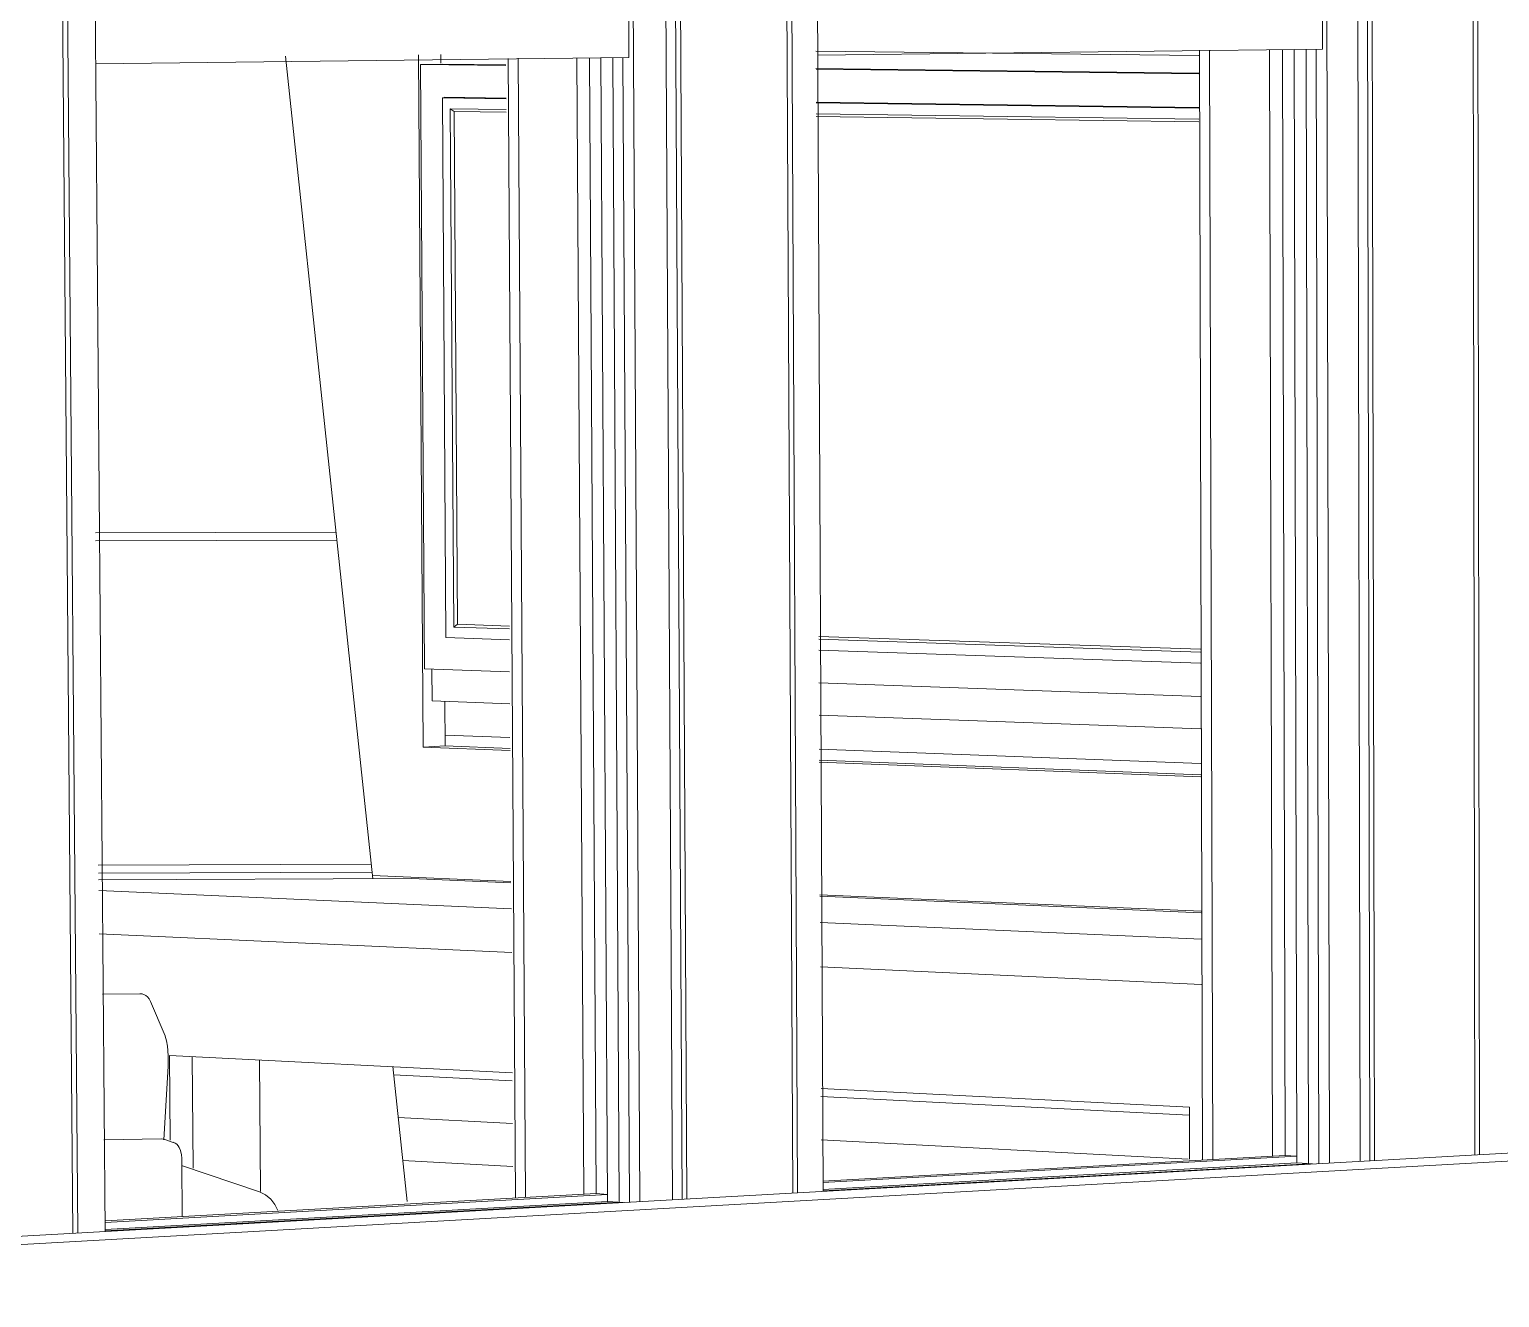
# Model space of a CAD drawing. Header units: inches. Extents: x 205 to 211, y -138 to -29.
# Drawn here: x 207.0292 to 207.1062, y -137.6316 to -137.5652 of the extents above; entities that cross this region are included whole.
import ezdxf

# ---------------------------------------------------------------- set-up
doc = ezdxf.new("R2010")
doc.units = ezdxf.units.IN
doc.header["$MEASUREMENT"] = 0
for name, color, linetype, lineweight in [('A-GLAZ', 151, 'Continuous', 13), ('A-WALL', 113, 'Continuous', 13), ('A-WALL-PATT', 111, 'Continuous', 13), ('I-FURN', 30, 'Continuous', 9), ('L-SITE-WALL', 31, 'Continuous', 13), ('Q-CASE', 31, 'Continuous', 9)]:
    doc.layers.add(name, color=color, linetype=linetype, lineweight=lineweight)

# ---------------------------------------------------------------- blocks, each defined once
blk = doc.blocks.new('FP_87-Looking SouthWest')
at = {"layer": 'A-WALL-PATT', "lineweight": 9}
for p, q in [((-72.155931, -137.591516), (-72.168539, -137.591554)), ((-72.155886, -137.591938), (-72.168536, -137.591976)), ((-72.154084, -137.608913), (-72.168394, -137.608974)), ((-72.15404, -137.609333), (-72.168391, -137.609394))]:
    blk.add_line(p, q, dxfattribs=at)
blk = doc.blocks.new('FP_90-Looking SouthWest')
at = {"layer": 'A-WALL-PATT', "lineweight": 9}
for p, q in [((-72.130778, -137.566314), (-72.110707, -137.566544)), ((-72.15021, -137.602154), (-72.146813, -137.602282)), ((-72.130604, -137.602894), (-72.1106, -137.603649)), ((-72.152913, -137.619952), (-72.1467, -137.620268)), ((-72.130518, -137.62109), (-72.111202, -137.622072)), ((-72.152675, -137.622198), (-72.146686, -137.622512)), ((-72.130507, -137.623361), (-72.111256, -137.62437)), ((-72.152436, -137.624443), (-72.146672, -137.624755))]:
    blk.add_line(p, q, dxfattribs=at)

msp = doc.modelspace()

# ---------------------------------------------------------------- linework, layer by layer
at = {"layer": 'A-GLAZ', "lineweight": 9}
for p, q in [((207.030864, -137.528194), (207.031706, -137.628244)), ((207.063374, -137.626476), (207.062842, -137.528701)), ((207.068962, -137.528798), (207.069435, -137.626138)), ((207.099432, -137.624463), (207.099238, -137.529279)), ((207.105036, -137.52937), (207.105178, -137.624142)), ((207.031441, -137.628258), (207.030642, -137.533703)), ((207.063128, -137.53409), (207.063628, -137.626462)), ((207.069184, -137.626152), (207.068734, -137.534157)), ((207.099491, -137.534523), (207.099672, -137.62445)), ((207.062868, -137.626504), (207.062364, -137.534765)), ((207.098927, -137.624491), (207.09874, -137.53518)), ((207.104939, -137.624156), (207.104803, -137.534587)), ((207.033141, -137.628163), (207.032383, -137.536656)), ((207.060665, -137.536934), (207.061171, -137.626598)), ((207.070767, -137.626063), (207.070345, -137.537029)), ((207.097123, -137.537291), (207.097319, -137.62458)), ((207.054637, -137.626409), (207.054263, -137.566688)), ((207.055161, -137.626381), (207.05479, -137.566683)), ((207.05479, -137.566683), (207.055161, -137.626381)), ((207.058222, -137.626212), (207.057869, -137.566657)), ((207.058876, -137.626182), (207.058527, -137.566652)), ((207.059472, -137.626587), (207.059124, -137.566647)), ((207.05974, -137.566641), (207.060085, -137.626631)), ((207.060617, -137.626628), (207.060275, -137.566636)), ((207.060617, -137.626628), (207.060275, -137.566636)), ((207.060275, -137.566636), (207.060617, -137.626628)), ((207.090668, -137.624412), (207.090501, -137.566257)), ((207.091196, -137.624384), (207.091032, -137.566252)), ((207.091032, -137.566252), (207.091196, -137.624384)), ((207.094323, -137.624211), (207.094177, -137.566225)), ((207.094994, -137.62418), (207.094852, -137.566219)), ((207.095608, -137.624573), (207.095468, -137.566214)), ((207.096088, -137.566208), (207.096225, -137.624615)), ((207.09676, -137.624611), (207.096626, -137.566203)), ((207.09676, -137.624611), (207.096626, -137.566203)), ((207.096626, -137.566203), (207.09676, -137.624611)), ((207.070762, -137.625523), (207.094994, -137.62418)), ((207.070763, -137.625601), (207.095607, -137.624223)), ((207.070765, -137.625958), (207.095608, -137.624573)), ((207.096225, -137.624615), (207.070766, -137.626035)), ((207.094994, -137.62418), (207.095607, -137.624221)), ((207.096431, -137.624629), (207.095608, -137.624573)), ((207.096431, -137.624629), (207.096225, -137.624615)), ((207.033131, -137.627609), (207.058876, -137.626182)), ((207.033133, -137.627689), (207.05947, -137.626228)), ((207.058876, -137.626182), (207.059469, -137.626224)), ((207.033137, -137.628055), (207.059472, -137.626587)), ((207.060085, -137.626631), (207.033139, -137.628135)), ((207.06029, -137.626646), (207.059472, -137.626587)), ((207.06029, -137.626646), (207.060085, -137.626631))]:
    msp.add_line(p, q, dxfattribs=at)
at = {"layer": 'A-GLAZ'}
for p, q in [((207.096949, -137.5662), (207.096943, -137.563594)), ((207.060595, -137.566633), (207.06058, -137.563956)), ((207.032633, -137.566967), (207.060595, -137.566633)), ((207.070484, -137.566515), (207.096949, -137.5662))]:
    msp.add_line(p, q, dxfattribs=at)
at = {"layer": 'A-WALL'}
for p, q in [((207.047166, -137.609679), (207.04259, -137.566572)), ((207.049807, -137.602778), (207.049564, -137.5665)), ((207.050724, -137.566486), (207.050727, -137.566943)), ((207.050948, -137.600382), (207.050963, -137.602722)), ((207.049807, -137.602778), (207.050963, -137.602722)), ((207.054362, -137.602952), (207.049807, -137.602778)), ((207.050963, -137.602722), (207.05436, -137.602852)), ((207.070568, -137.60347), (207.090571, -137.604234)), ((207.090572, -137.604337), (207.07057, -137.603572)), ((207.047148, -137.609504), (207.054405, -137.609817)), ((207.070603, -137.610517), (207.090592, -137.611381)), ((207.036548, -137.623387), (207.036512, -137.618943)), ((207.036512, -137.618943), (207.054484, -137.619851)), ((207.037694, -137.619002), (207.03774, -137.624857)), ((207.041225, -137.619176), (207.041277, -137.626072)), ((207.048962, -137.626593), (207.048211, -137.619519)), ((207.070663, -137.620668), (207.089975, -137.621644)), ((207.089975, -137.621644), (207.089983, -137.624384))]:
    msp.add_line(p, q, dxfattribs=at)
at = {"layer": 'I-FURN'}
for p, q in [((207.050824, -137.566986), (207.049661, -137.567004)), ((207.049661, -137.567004), (207.054139, -137.567059)), ((207.049873, -137.598687), (207.049661, -137.567004)), ((207.054137, -137.567026), (207.050824, -137.566986)), ((207.090466, -137.567467), (207.070398, -137.567224)), ((207.070399, -137.567256), (207.090467, -137.5675)), ((207.051358, -137.568751), (207.050811, -137.56876)), ((207.050811, -137.56876), (207.05415, -137.568805)), ((207.050997, -137.59704), (207.050811, -137.56876)), ((207.050908, -137.568723), (207.05415, -137.568766)), ((207.054149, -137.568788), (207.051358, -137.568751)), ((207.070407, -137.568984), (207.090472, -137.569253)), ((207.090472, -137.569275), (207.070407, -137.569006)), ((207.070407, -137.569023), (207.090472, -137.569292)), ((207.054154, -137.569374), (207.051227, -137.569333)), ((207.051227, -137.569333), (207.051428, -137.569475)), ((207.051227, -137.569333), (207.051405, -137.596489)), ((207.051428, -137.569475), (207.054154, -137.569513)), ((207.051603, -137.596347), (207.051428, -137.569475)), ((207.090474, -137.569876), (207.07041, -137.569599)), ((207.070411, -137.56974), (207.090474, -137.570019)), ((207.051405, -137.596489), (207.051603, -137.596347)), ((207.054324, -137.596587), (207.051405, -137.596489)), ((207.054323, -137.596439), (207.051603, -137.596347)), ((207.090554, -137.597652), (207.07054, -137.596982)), ((207.050997, -137.59704), (207.054328, -137.597154)), ((207.090554, -137.597805), (207.070541, -137.597133)), ((207.070544, -137.597705), (207.090556, -137.598386)), ((207.049873, -137.598687), (207.054338, -137.598844)), ((207.050271, -137.600361), (207.05026, -137.5987)), ((207.070552, -137.599416), (207.090561, -137.600121)), ((207.054348, -137.60051), (207.050271, -137.600361)), ((207.090565, -137.60183), (207.070559, -137.601101)), ((207.032993, -137.615735), (207.034952, -137.615709)), ((207.035506, -137.616106), (207.036276, -137.617918)), ((207.036434, -137.619504), (207.036214, -137.623358)), ((207.033062, -137.623364), (207.03609, -137.623319)), ((207.03627, -137.623348), (207.036708, -137.623496)), ((207.037138, -137.624703), (207.041224, -137.626093)), ((207.037154, -137.624526), (207.037177, -137.627363))]:
    msp.add_line(p, q, dxfattribs=at)
for points in [[(207.035505, -137.616105, 0), (207.035436, -137.615974, 0), (207.035356, -137.615877, 0), (207.035267, -137.615803, 0), (207.03519, -137.61576, 0), (207.035068, -137.61572, 0), (207.034952, -137.615709, 0)], [(207.036434, -137.619504, 0), (207.03644, -137.619337, 0), (207.036443, -137.619159, 0), (207.03644, -137.618981, 0), (207.036423, -137.618675, 0), (207.036401, -137.618461, 0), (207.036353, -137.618174, 0), (207.036278, -137.617923, 0), (207.036276, -137.617918, 0)], [(207.036266, -137.623346, 0), (207.036177, -137.623325, 0), (207.03609, -137.623319, 0)], [(207.036705, -137.623493, 0), (207.036802, -137.623536, 0), (207.036888, -137.623597, 0), (207.036961, -137.623673, 0), (207.037018, -137.623757, 0), (207.037083, -137.623916, 0), (207.037107, -137.624013, 0), (207.037128, -137.624138, 0), (207.037147, -137.624335, 0), (207.037154, -137.624526, 0)], [(207.041218, -137.626089, 0), (207.04154, -137.626241, 0), (207.041817, -137.626465, 0), (207.042036, -137.626747, 0), (207.042184, -137.627073, 0)]]:
    msp.add_polyline3d(points, dxfattribs=at)
at = {"layer": 'L-SITE-WALL'}
for p, q in [((206.985046, -137.630848), (207.182767, -137.619811)), ((206.979354, -137.631631), (207.183256, -137.620183))]:
    msp.add_line(p, q, dxfattribs=at)
at = {"layer": 'Q-CASE'}
for p, q in [((207.049188, -137.609671), (207.032782, -137.609742)), ((207.054405, -137.609896), (207.049188, -137.609671)), ((207.032796, -137.610296), (207.05443, -137.611254)), ((207.090592, -137.611463), (207.070602, -137.610598)), ((207.070622, -137.611971), (207.090604, -137.612855)), ((207.054445, -137.613554), (207.032814, -137.61256)), ((207.09061, -137.615215), (207.070633, -137.614298))]:
    msp.add_line(p, q, dxfattribs=at)

# ---------------------------------------------------------------- block references
at = {"layer": 'A-WALL', "lineweight": 9}
for name in ['FP_90-Looking SouthWest', 'FP_87-Looking SouthWest']:
    msp.add_blockref(name, (279.20117, 0), dxfattribs=at)

doc.saveas('drawing.dxf')
